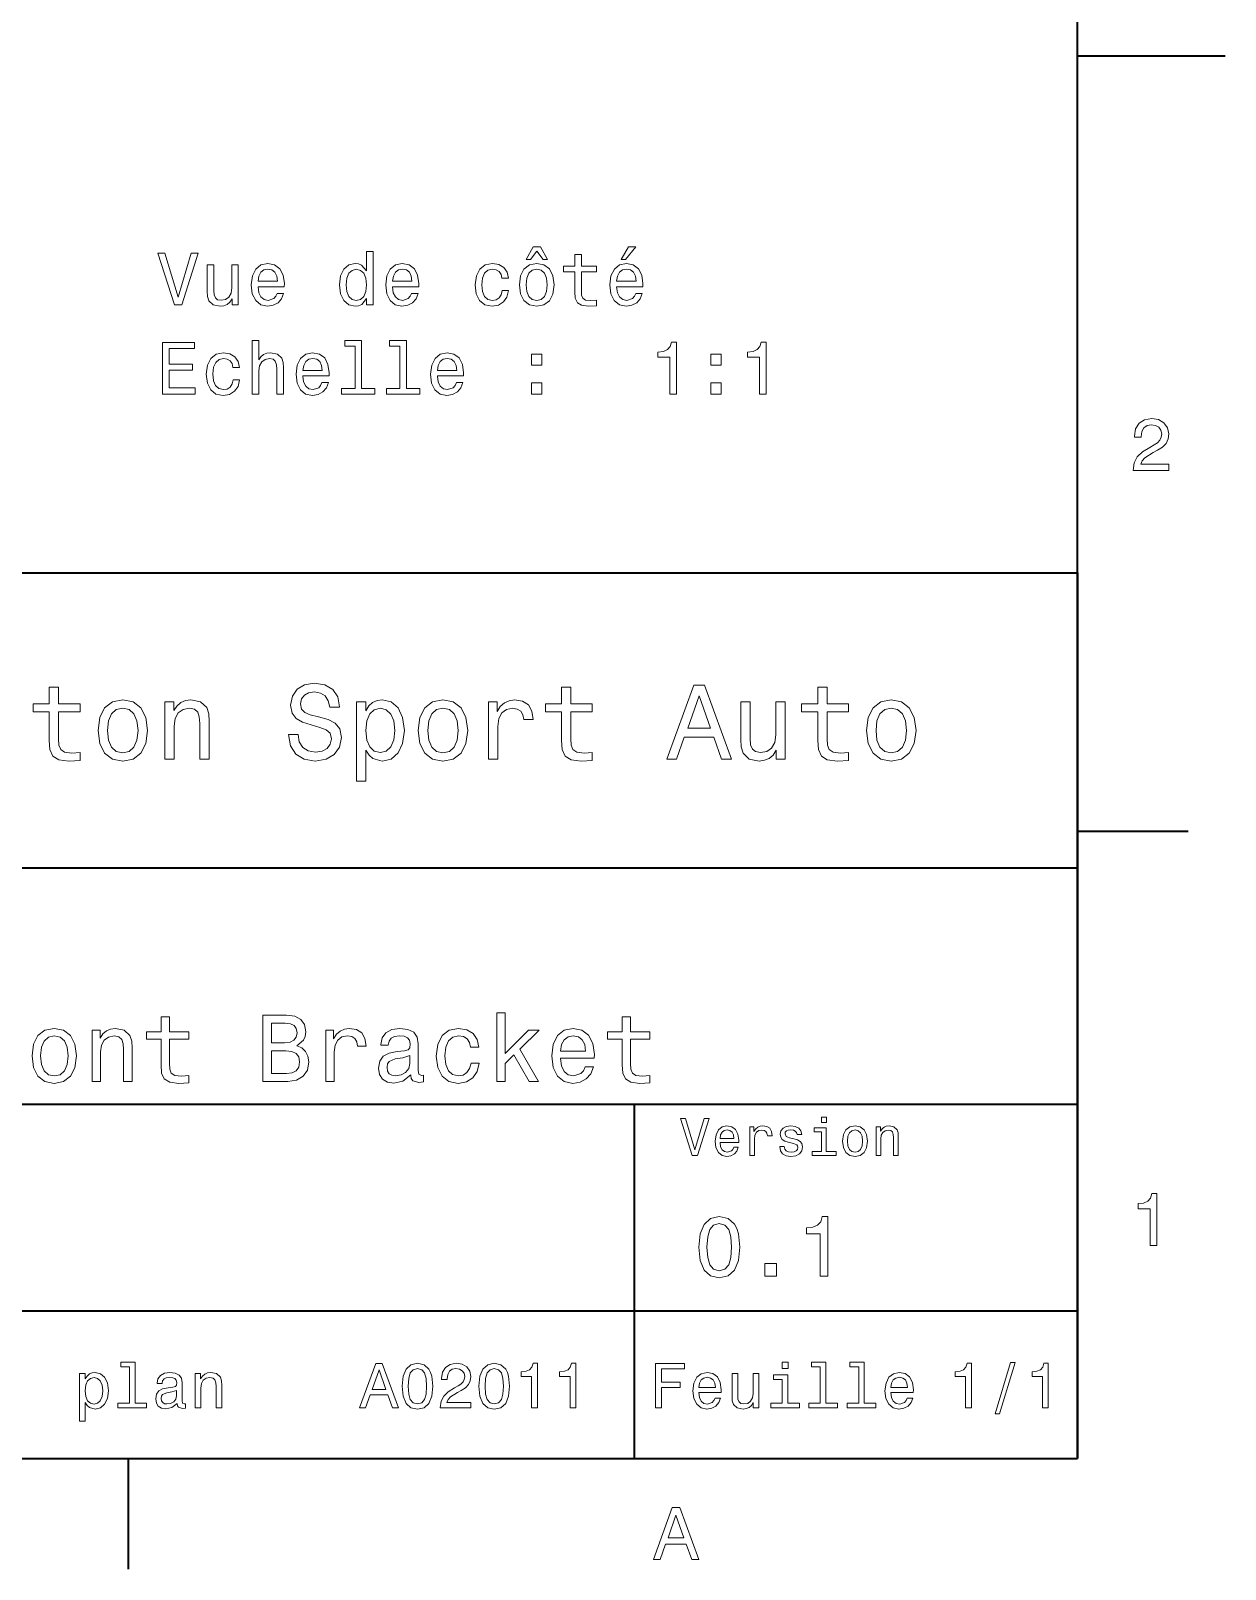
# Model space of a CAD drawing. Extents: x 0 to 297, y 0 to 210.
# Drawn here: x 216.1 to 297, y 2.5 to 106.7 of the extents above; entities that cross this region are included whole.
import ezdxf

# ---------------------------------------------------------------- set-up
doc = ezdxf.new("R2010")
doc.units = 0

msp = doc.modelspace()

# ---------------------------------------------------------------- linework, layer by layer
at = {"color": 7, "lineweight": 35}
for p, q in [((287, 10), (287, 200)), ((97, 70), (287, 70)), ((287, 70), (287, 10)), ((162, 50), (287, 50)), ((162, 34), (287, 34)), ((257, 10), (257, 34)), ((162, 20), (287, 20)), ((10, 10), (287, 10)), ((97, 10), (287, 10))]:
    msp.add_line(p, q, dxfattribs=at)
at = {"color": 7, "lineweight": 35, "ltscale": 0.25}
msp.add_line((287, 105), (297, 105), dxfattribs=at)
at = {"color": 7, "lineweight": 35, "ltscale": 0.1875}
for p, q in [((287, 52.5), (294.5, 52.5)), ((222.699997, 10), (222.699997, 2.5))]:
    msp.add_line(p, q, dxfattribs=at)
at = {"color": 7, "lineweight": 13}
for points in [[(238.840576, 88.564766), (238.840576, 88.146179), (239.284378, 88.146179), (239.284378, 91.76722), (238.845612, 91.76722), (238.845612, 90.440849), (238.507721, 90.824135), (238.300949, 90.914909), (238.063919, 90.950211), (237.635239, 90.84935), (237.302383, 90.566925), (237.085526, 90.113037), (237.009888, 89.502808), (237.085526, 88.892578), (237.302383, 88.43364), (237.635239, 88.146179), (238.063919, 88.050362), (238.300949, 88.085663), (238.512756, 88.176437)], [(249.643158, 91.222549), (249.94072, 91.222549), (250.369385, 91.782349), (250.79303, 91.222549), (251.090576, 91.222549), (250.611465, 92.079895), (250.127319, 92.079895)], [(256.088409, 91.222549), (256.385956, 91.222549), (257.086975, 92.079895), (256.592743, 92.079895)], [(226.95369, 91.651222), (226.076157, 88.670677), (225.173431, 91.651222), (224.694321, 91.651222), (225.824005, 88.146179), (226.328323, 88.146179), (227.432785, 91.651222)], [(230.156128, 90.854393), (229.712326, 90.854393), (229.712326, 89.290993), (229.661896, 88.927879), (229.51564, 88.665634), (229.288696, 88.50425), (228.99115, 88.453819), (228.75412, 88.494164), (228.602814, 88.615196), (228.51709, 88.821968), (228.496918, 89.114479), (228.496918, 90.854393), (228.053101, 90.854393), (228.053101, 89.074135), (228.068237, 88.716064), (228.164063, 88.41851), (228.456573, 88.146179), (228.925583, 88.050362), (229.17775, 88.085663), (229.394608, 88.176437), (229.581207, 88.332779), (229.732498, 88.559723), (229.732498, 88.146179), (230.156128, 88.146179)], [(231.492584, 89.371681), (233.267807, 89.371681), (233.272842, 89.578453), (233.192154, 90.158424), (232.970261, 90.592148), (232.617233, 90.854393), (232.148209, 90.950211), (231.68927, 90.84935), (231.336243, 90.566925), (231.109299, 90.107994), (231.02861, 89.502808), (231.104263, 88.882492), (231.331207, 88.428596), (231.679184, 88.146179), (232.133087, 88.050362), (232.526459, 88.115921), (232.849213, 88.287392), (233.086243, 88.559723), (233.222412, 88.922836), (232.783661, 88.922836), (232.692871, 88.721107), (232.561752, 88.569809), (232.188553, 88.448776), (231.901093, 88.50425), (231.684235, 88.680763), (231.543015, 88.968224), (231.492584, 89.356552)], [(240.600662, 89.371681), (242.37587, 89.371681), (242.38092, 89.578453), (242.300232, 90.158424), (242.078323, 90.592148), (241.725296, 90.854393), (241.256287, 90.950211), (240.797348, 90.84935), (240.444321, 90.566925), (240.217377, 90.107994), (240.136688, 89.502808), (240.212326, 88.882492), (240.43927, 88.428596), (240.787262, 88.146179), (241.24115, 88.050362), (241.634521, 88.115921), (241.957291, 88.287392), (242.194321, 88.559723), (242.33049, 88.922836), (241.891724, 88.922836), (241.800949, 88.721107), (241.66983, 88.569809), (241.296631, 88.448776), (241.009155, 88.50425), (240.792297, 88.680763), (240.651093, 88.968224), (240.600662, 89.356552)], [(248.009155, 89.956696), (248.447922, 89.956696), (248.357147, 90.360153), (248.140289, 90.677879), (247.802383, 90.874565), (247.363632, 90.950211), (246.879486, 90.84935), (246.511322, 90.566925), (246.279327, 90.107994), (246.198639, 89.492722), (246.274292, 88.882492), (246.501236, 88.428596), (246.859314, 88.146179), (247.348495, 88.050362), (247.782211, 88.126007), (248.120117, 88.337822), (248.352097, 88.670677), (248.452972, 89.114479), (248.029327, 89.114479), (247.95369, 88.832062), (247.812469, 88.620239), (247.610748, 88.48912), (247.363632, 88.448776), (247.056, 88.514336), (246.834091, 88.716064), (246.697922, 89.043877), (246.652527, 89.507851), (246.697922, 89.961739), (246.839127, 90.289551), (247.066071, 90.49128), (247.363632, 90.561882), (247.62587, 90.516495), (247.822556, 90.400505), (247.95369, 90.208862)], [(249.18927, 89.497765), (249.269974, 88.882492), (249.501953, 88.428596), (249.870117, 88.146179), (250.364349, 88.050362), (250.853546, 88.146179), (251.221695, 88.423553), (251.45369, 88.877449), (251.539413, 89.497765), (251.45369, 90.113037), (251.221695, 90.571968), (250.853546, 90.84935), (250.364349, 90.950211), (249.870117, 90.84935), (249.501953, 90.566925), (249.269974, 90.113037)], [(252.951523, 90.385376), (252.951523, 89.028748), (252.981781, 88.589981), (253.122986, 88.287392), (253.405411, 88.110878), (253.884521, 88.050362), (254.409012, 88.075577), (254.409012, 88.458862), (254.025726, 88.428596), (253.67775, 88.468948), (253.49115, 88.595024), (253.410461, 88.806839), (253.395325, 89.104393), (253.395325, 90.385376), (254.409012, 90.385376), (254.409012, 90.763611), (253.395325, 90.763611), (253.395325, 91.555405), (252.951523, 91.555405), (252.951523, 90.763611), (252.184952, 90.763611), (252.184952, 90.385376)], [(255.780777, 89.371681), (257.556, 89.371681), (257.561035, 89.578453), (257.480347, 90.158424), (257.258423, 90.592148), (256.905396, 90.854393), (256.436401, 90.950211), (255.977463, 90.84935), (255.624435, 90.566925), (255.397491, 90.107994), (255.316803, 89.502808), (255.392441, 88.882492), (255.619385, 88.428596), (255.967377, 88.146179), (256.421265, 88.050362), (256.814636, 88.115921), (257.13739, 88.287392), (257.37442, 88.559723), (257.51059, 88.922836), (257.071838, 88.922836), (256.981049, 88.721107), (256.849945, 88.569809), (256.476746, 88.448776), (256.18927, 88.50425), (255.972412, 88.680763), (255.831207, 88.968224), (255.780777, 89.356552)], [(231.492584, 89.744881), (231.548065, 90.092865), (231.684235, 90.350067), (231.891006, 90.506409), (232.163345, 90.561882), (232.430634, 90.506409), (232.637405, 90.350067), (232.763489, 90.092865), (232.808868, 89.744881)], [(238.139557, 90.551796), (238.432068, 90.481194), (238.653976, 90.284508), (238.785095, 89.956696), (238.835526, 89.502808), (238.785095, 89.043877), (238.653976, 88.716064), (238.432068, 88.514336), (238.139557, 88.448776), (237.862183, 88.514336), (237.650375, 88.716064), (237.509155, 89.04892), (237.463776, 89.502808), (237.509155, 89.951653), (237.650375, 90.279465), (237.862183, 90.481194)], [(240.600662, 89.744881), (240.656128, 90.092865), (240.792297, 90.350067), (240.999069, 90.506409), (241.271408, 90.561882), (241.538696, 90.506409), (241.745468, 90.350067), (241.871552, 90.092865), (241.916946, 89.744881)], [(249.643158, 89.502808), (249.688553, 89.956696), (249.829773, 90.284508), (250.056717, 90.486237), (250.364349, 90.556839), (250.666946, 90.486237), (250.89389, 90.289551), (251.035095, 89.956696), (251.085526, 89.502808), (251.035095, 89.043877), (250.89389, 88.711021), (250.666946, 88.509293), (250.364349, 88.443733), (250.056717, 88.509293), (249.829773, 88.711021), (249.688553, 89.043877)], [(255.780777, 89.744881), (255.836243, 90.092865), (255.972412, 90.350067), (256.179199, 90.506409), (256.451538, 90.561882), (256.718811, 90.506409), (256.925598, 90.350067), (257.051666, 90.092865), (257.097046, 89.744881)], [(225.01709, 82.09935), (227.236099, 82.09935), (227.236099, 82.52298), (225.481064, 82.52298), (225.481064, 83.708138), (227.044464, 83.708138), (227.044464, 84.126724), (225.481064, 84.126724), (225.481064, 85.17572), (227.195755, 85.17572), (227.195755, 85.59935), (225.01709, 85.59935)], [(231.104263, 82.09935), (231.548065, 82.09935), (231.548065, 83.66275), (231.59346, 84.020821), (231.7397, 84.283066), (231.96666, 84.44445), (232.269241, 84.504967), (232.511322, 84.454536), (232.662613, 84.318367), (232.738266, 84.091423), (232.763489, 83.788834), (232.763489, 82.09935), (233.207291, 82.09935), (233.207291, 83.879608), (233.187119, 84.237679), (233.096329, 84.535233), (232.798782, 84.807564), (232.334808, 84.903381), (232.082642, 84.86808), (231.865784, 84.772263), (231.684235, 84.620964), (231.548065, 84.414192), (231.548065, 85.72039), (231.104263, 85.72039)], [(238.058868, 85.347191), (238.058868, 82.472549), (237.146042, 82.472549), (237.146042, 82.09935), (239.410461, 82.09935), (239.410461, 82.472549), (238.50267, 82.472549), (238.50267, 85.72039), (237.3629, 85.72039), (237.3629, 85.347191)], [(241.094894, 85.347191), (241.094894, 82.472549), (240.182068, 82.472549), (240.182068, 82.09935), (242.446472, 82.09935), (242.446472, 82.472549), (241.538696, 82.472549), (241.538696, 85.72039), (240.398926, 85.72039), (240.398926, 85.347191)], [(259.381653, 82.09935), (259.840576, 82.09935), (259.840576, 85.624565), (259.49762, 85.624565), (259.40686, 85.316933), (259.225281, 85.110153), (258.947906, 84.98912), (258.564636, 84.948776), (258.564636, 84.590706), (259.381653, 84.590706)], [(265.453674, 82.09935), (265.912598, 82.09935), (265.912598, 85.624565), (265.569672, 85.624565), (265.478882, 85.316933), (265.297333, 85.110153), (265.019958, 84.98912), (264.636688, 84.948776), (264.636688, 84.590706), (265.453674, 84.590706)], [(229.793015, 83.909866), (230.231781, 83.909866), (230.141006, 84.313324), (229.924149, 84.63105), (229.586243, 84.827736), (229.147491, 84.903381), (228.663345, 84.802521), (228.295181, 84.520096), (228.063202, 84.061165), (227.982498, 83.445892), (228.058151, 82.835663), (228.285095, 82.381767), (228.643158, 82.09935), (229.132355, 82.003532), (229.566071, 82.079178), (229.903976, 82.290993), (230.135956, 82.623848), (230.236832, 83.06765), (229.813202, 83.06765), (229.737549, 82.785233), (229.596329, 82.57341), (229.394608, 82.442291), (229.147491, 82.401947), (228.839859, 82.467506), (228.61795, 82.669235), (228.481781, 82.997047), (228.436386, 83.461021), (228.481781, 83.914909), (228.622986, 84.242722), (228.849945, 84.44445), (229.147491, 84.515053), (229.409729, 84.469666), (229.606415, 84.353676), (229.737549, 84.162033)], [(234.52861, 83.324852), (236.303833, 83.324852), (236.308868, 83.531624), (236.22818, 84.111595), (236.006271, 84.545319), (235.653259, 84.807564), (235.184235, 84.903381), (234.725296, 84.802521), (234.372269, 84.520096), (234.145325, 84.061165), (234.064636, 83.455978), (234.140289, 82.835663), (234.367233, 82.381767), (234.71521, 82.09935), (235.169098, 82.003532), (235.562469, 82.069092), (235.885239, 82.240562), (236.122269, 82.512894), (236.258438, 82.876007), (235.819672, 82.876007), (235.728897, 82.674278), (235.597778, 82.52298), (235.224579, 82.401947), (234.937119, 82.45742), (234.720261, 82.633934), (234.579041, 82.921394), (234.52861, 83.309723)], [(234.52861, 83.698051), (234.584091, 84.046036), (234.720261, 84.303238), (234.927032, 84.459579), (235.199356, 84.515053), (235.46666, 84.459579), (235.673431, 84.303238), (235.7995, 84.046036), (235.844894, 83.698051)], [(243.636688, 83.324852), (245.411896, 83.324852), (245.416946, 83.531624), (245.336243, 84.111595), (245.114349, 84.545319), (244.761322, 84.807564), (244.292297, 84.903381), (243.833374, 84.802521), (243.480347, 84.520096), (243.253403, 84.061165), (243.172699, 83.455978), (243.248352, 82.835663), (243.475296, 82.381767), (243.823288, 82.09935), (244.277176, 82.003532), (244.670547, 82.069092), (244.993317, 82.240562), (245.230347, 82.512894), (245.366516, 82.876007), (244.92775, 82.876007), (244.836975, 82.674278), (244.705841, 82.52298), (244.332642, 82.401947), (244.045181, 82.45742), (243.828323, 82.633934), (243.687119, 82.921394), (243.636688, 83.309723)], [(243.636688, 83.698051), (243.692154, 84.046036), (243.828323, 84.303238), (244.035095, 84.459579), (244.307434, 84.515053), (244.574722, 84.459579), (244.781494, 84.303238), (244.907578, 84.046036), (244.952972, 83.698051)], [(250.016357, 84.056122), (250.712326, 84.056122), (250.712326, 84.807564), (250.016357, 84.807564)], [(262.160461, 84.056122), (262.856415, 84.056122), (262.856415, 84.807564), (262.160461, 84.807564)], [(250.016357, 82.09935), (250.712326, 82.09935), (250.712326, 82.850792), (250.016357, 82.850792)], [(262.160461, 82.09935), (262.856415, 82.09935), (262.856415, 82.850792), (262.160461, 82.850792)], [(290.76947, 76.916786), (293.175079, 76.916786), (293.175079, 77.350502), (291.273773, 77.350502), (291.3797, 77.587532), (291.561249, 77.784218), (292.121033, 78.142288), (292.418579, 78.293587), (292.751434, 78.510445), (292.988464, 78.762604), (293.124634, 79.060158), (293.175079, 79.398056), (293.089355, 79.821686), (292.852325, 80.154541), (292.489197, 80.366356), (292.020172, 80.442001), (291.536041, 80.35627), (291.167877, 80.119232), (290.930847, 79.740997), (290.850159, 79.241714), (290.850159, 79.171112), (291.309082, 79.171112), (291.309082, 79.211456), (291.354462, 79.554398), (291.490631, 79.806557), (291.707489, 79.967941), (291.994965, 80.023415), (292.287476, 79.972984), (292.504333, 79.846901), (292.645538, 79.650215), (292.695984, 79.403099), (292.660675, 79.171112), (292.56485, 78.974426), (292.403473, 78.802956), (292.181549, 78.651657), (291.884003, 78.490273), (291.389771, 78.177589), (291.041779, 77.844742), (290.835022, 77.441284), (290.76947, 76.931915)], [(217.353027, 60.579971), (217.353027, 58.64193), (217.396255, 58.015129), (217.597992, 57.582851), (218.001434, 57.330688), (218.685883, 57.244236), (219.43515, 57.280258), (219.43515, 57.827808), (218.887604, 57.78458), (218.390488, 57.842216), (218.123917, 58.022331), (218.008652, 58.324928), (217.98703, 58.75), (217.98703, 60.579971), (219.43515, 60.579971), (219.43515, 61.120316), (217.98703, 61.120316), (217.98703, 62.251438), (217.353027, 62.251438), (217.353027, 61.120316), (216.257935, 61.120316), (216.257935, 60.579971)], [(234.20462, 59.030979), (233.548996, 59.030979), (233.693085, 58.267288), (234.053314, 57.70533), (234.608078, 57.366714), (235.357361, 57.244236), (236.099426, 57.359509), (236.654175, 57.67651), (237.007202, 58.17363), (237.136902, 58.82925), (237.028824, 59.420029), (236.726227, 59.801872), (236.236313, 60.054031), (235.580704, 60.241352), (235.018738, 60.378242), (234.651306, 60.536743), (234.442368, 60.767288), (234.377533, 61.127522), (234.442368, 61.451729), (234.629684, 61.696686), (234.917877, 61.862389), (235.314133, 61.920029), (235.71759, 61.84798), (236.034592, 61.653458), (236.24353, 61.32925), (236.344391, 60.889767), (237, 60.889767), (237, 60.904179), (236.884735, 61.581409), (236.546112, 62.085732), (236.01297, 62.402737), (235.292511, 62.510807), (234.644104, 62.402737), (234.139771, 62.100143), (233.815567, 61.631844), (233.700287, 61.026657), (233.793961, 60.486309), (234.067734, 60.118874), (234.5, 59.873917), (235.09079, 59.6866), (235.674362, 59.520893), (236.113831, 59.362389), (236.380402, 59.131844), (236.47406, 58.757202), (236.387619, 58.375359), (236.164276, 58.087173), (235.825653, 57.907059), (235.386169, 57.849422), (234.896255, 57.928673), (234.521622, 58.159222), (234.283875, 58.533859)], [(252.05043, 60.579971), (252.05043, 58.64193), (252.093658, 58.015129), (252.29538, 57.582851), (252.698853, 57.330688), (253.383286, 57.244236), (254.132568, 57.280258), (254.132568, 57.827808), (253.585022, 57.78458), (253.087891, 57.842216), (252.82132, 58.022331), (252.706055, 58.324928), (252.684448, 58.75), (252.684448, 60.579971), (254.132568, 60.579971), (254.132568, 61.120316), (252.684448, 61.120316), (252.684448, 62.251438), (252.05043, 62.251438), (252.05043, 61.120316), (250.955322, 61.120316), (250.955322, 60.579971)], [(259.175781, 57.381123), (259.838623, 57.381123), (260.364563, 58.850864), (262.360229, 58.850864), (262.886169, 57.381123), (263.563416, 57.381123), (261.733429, 62.388329), (260.998566, 62.388329)], [(260.595093, 59.463257), (261.365997, 61.667866), (262.136902, 59.463257)], [(269.399109, 60.579971), (269.399109, 58.64193), (269.442352, 58.015129), (269.644073, 57.582851), (270.047546, 57.330688), (270.731995, 57.244236), (271.481262, 57.280258), (271.481262, 57.827808), (270.933716, 57.78458), (270.436584, 57.842216), (270.170013, 58.022331), (270.054749, 58.324928), (270.033142, 58.75), (270.033142, 60.579971), (271.481262, 60.579971), (271.481262, 61.120316), (270.033142, 61.120316), (270.033142, 62.251438), (269.399109, 62.251438), (269.399109, 61.120316), (268.304016, 61.120316), (268.304016, 60.579971)], [(220.65274, 59.311958), (220.768005, 58.432995), (221.099426, 57.78458), (221.625366, 57.381123), (222.331421, 57.244236), (223.030258, 57.381123), (223.556198, 57.777374), (223.887604, 58.425793), (224.010086, 59.311958), (223.887604, 60.190922), (223.556198, 60.846542), (223.030258, 61.242794), (222.331421, 61.386887), (221.625366, 61.242794), (221.099426, 60.839336), (220.768005, 60.190922)], [(221.301147, 59.319164), (221.365997, 59.967579), (221.567719, 60.435879), (221.891937, 60.72406), (222.331421, 60.824928), (222.763687, 60.72406), (223.087891, 60.443081), (223.289627, 59.967579), (223.361679, 59.319164), (223.289627, 58.663544), (223.087891, 58.188038), (222.763687, 57.899853), (222.331421, 57.806194), (221.891937, 57.899853), (221.567719, 58.188038), (221.365997, 58.663544)], [(225.177246, 57.381123), (225.811249, 57.381123), (225.811249, 59.614552), (225.876083, 60.12608), (226.085022, 60.500717), (226.409225, 60.731266), (226.841507, 60.817722), (227.187317, 60.745674), (227.403458, 60.551151), (227.511536, 60.226944), (227.547546, 59.794666), (227.547546, 57.381123), (228.181564, 57.381123), (228.181564, 59.924351), (228.15274, 60.435879), (228.023056, 60.86095), (227.597992, 61.25), (226.935165, 61.386887), (226.567719, 61.336452), (226.257935, 61.199566), (225.991364, 60.969017), (225.782425, 60.659222), (225.782425, 61.25), (225.177246, 61.25)], [(238.786743, 60.652016), (238.786743, 61.25), (238.15274, 61.25), (238.15274, 55.882565), (238.786743, 55.882565), (238.786743, 57.971901), (239.010101, 57.633286), (239.262253, 57.409943), (239.896271, 57.244236), (240.50145, 57.381123), (240.976959, 57.791786), (241.286743, 58.440201), (241.402023, 59.319164), (241.286743, 60.190922), (240.976959, 60.839336), (240.50145, 61.242794), (239.896271, 61.386887), (239.550446, 61.343658), (239.255051, 61.206772), (239.002899, 60.976223)], [(239.788193, 57.8134), (239.363129, 57.907059), (239.053314, 58.195244), (238.858795, 58.663544), (238.793945, 59.319164), (238.858795, 59.967579), (239.053314, 60.435879), (239.363129, 60.716858), (239.788193, 60.817722), (240.177246, 60.716858), (240.48703, 60.428673), (240.681564, 59.960373), (240.753601, 59.319164), (240.681564, 58.67075), (240.48703, 58.195244), (240.177246, 57.907059)], [(242.338623, 59.311958), (242.453888, 58.432995), (242.785309, 57.78458), (243.311249, 57.381123), (244.017303, 57.244236), (244.716141, 57.381123), (245.242081, 57.777374), (245.573486, 58.425793), (245.695969, 59.311958), (245.573486, 60.190922), (245.242081, 60.846542), (244.716141, 61.242794), (244.017303, 61.386887), (243.311249, 61.242794), (242.785309, 60.839336), (242.453888, 60.190922)], [(242.98703, 59.319164), (243.05188, 59.967579), (243.253601, 60.435879), (243.57782, 60.72406), (244.017303, 60.824928), (244.449585, 60.72406), (244.773773, 60.443081), (244.97551, 59.967579), (245.047546, 59.319164), (244.97551, 58.663544), (244.773773, 58.188038), (244.449585, 57.899853), (244.017303, 57.806194), (243.57782, 57.899853), (243.253601, 58.188038), (243.05188, 58.663544)], [(247.100861, 57.381123), (247.734863, 57.381123), (247.734863, 59.592937), (247.799713, 60.12608), (247.994232, 60.507923), (248.311249, 60.738472), (248.736313, 60.817722), (249.053314, 60.767288), (249.291077, 60.623199), (249.435165, 60.378242), (249.485596, 60.046829), (250.126801, 60.046829), (250.040344, 60.630402), (249.802597, 61.048271), (249.406342, 61.30043), (248.865997, 61.386887), (248.498566, 61.32925), (248.181549, 61.185158), (247.900574, 60.940201), (247.677246, 60.608788), (247.677246, 61.25), (247.100861, 61.25)], [(267.194519, 61.25), (266.560516, 61.25), (266.560516, 59.016571), (266.488464, 58.497837), (266.279541, 58.123196), (265.955322, 57.892651), (265.530243, 57.820602), (265.19165, 57.878242), (264.975494, 58.051151), (264.853027, 58.346542), (264.824219, 58.764408), (264.824219, 61.25), (264.190186, 61.25), (264.190186, 58.706772), (264.211792, 58.195244), (264.348694, 57.770172), (264.766571, 57.381123), (265.436584, 57.244236), (265.796814, 57.294666), (266.106628, 57.424351), (266.373199, 57.647694), (266.589325, 57.971901), (266.589325, 57.381123), (267.194519, 57.381123)], [(272.698853, 59.311958), (272.814117, 58.432995), (273.145508, 57.78458), (273.671448, 57.381123), (274.377502, 57.244236), (275.076355, 57.381123), (275.602295, 57.777374), (275.933716, 58.425793), (276.056183, 59.311958), (275.933716, 60.190922), (275.602295, 60.846542), (275.076355, 61.242794), (274.377502, 61.386887), (273.671448, 61.242794), (273.145508, 60.839336), (272.814117, 60.190922)], [(273.34726, 59.319164), (273.412109, 59.967579), (273.613831, 60.435879), (273.938019, 60.72406), (274.377502, 60.824928), (274.809784, 60.72406), (275.134003, 60.443081), (275.335724, 59.967579), (275.407776, 59.319164), (275.335724, 58.663544), (275.134003, 58.188038), (274.809784, 57.899853), (274.377502, 57.806194), (273.938019, 57.899853), (273.613831, 58.188038), (273.412109, 58.663544)], [(224.922913, 38.409222), (224.922913, 36.664986), (224.961807, 36.100864), (225.143372, 35.711815), (225.506485, 35.484871), (226.122467, 35.407059), (226.796829, 35.43948), (226.796829, 35.932274), (226.304031, 35.893372), (225.856628, 35.945244), (225.616714, 36.107349), (225.51297, 36.379681), (225.493515, 36.762245), (225.493515, 38.409222), (226.796829, 38.409222), (226.796829, 38.895531), (225.493515, 38.895531), (225.493515, 39.913544), (224.922913, 39.913544), (224.922913, 38.895531), (223.937317, 38.895531), (223.937317, 38.409222)], [(234.117432, 37.961815), (234.57132, 38.337894), (234.688034, 38.590778), (234.726944, 38.902016), (234.642639, 39.388329), (234.389771, 39.738472), (233.981262, 39.95245), (233.41066, 40.030258), (231.809082, 40.030258), (231.809082, 35.530258), (233.501434, 35.530258), (234.104462, 35.621037), (234.551865, 35.886887), (234.830688, 36.308357), (234.927948, 36.87896), (234.869598, 37.261528), (234.713974, 37.57925), (234.46109, 37.812679)], [(247.656342, 35.530258), (248.226944, 35.530258), (248.226944, 36.755764), (248.823486, 37.332851), (249.847977, 35.530258), (250.489899, 35.530258), (249.212524, 37.728386), (250.522324, 39.012245), (249.802582, 39.012245), (248.226944, 37.443081), (248.226944, 40.185879), (247.656342, 40.185879)], [(256.150574, 38.409222), (256.150574, 36.664986), (256.189484, 36.100864), (256.371033, 35.711815), (256.734131, 35.484871), (257.350128, 35.407059), (258.024475, 35.43948), (258.024475, 35.932274), (257.531677, 35.893372), (257.08429, 35.945244), (256.84436, 36.107349), (256.740631, 36.379681), (256.721191, 36.762245), (256.721191, 38.409222), (258.024475, 38.409222), (258.024475, 38.895531), (256.721191, 38.895531), (256.721191, 39.913544), (256.150574, 39.913544), (256.150574, 38.895531), (255.164978, 38.895531), (255.164978, 38.409222)], [(216.182281, 37.268009), (216.286026, 36.476944), (216.58429, 35.893372), (217.057632, 35.530258), (217.693085, 35.407059), (218.322052, 35.530258), (218.79538, 35.886887), (219.093658, 36.470459), (219.203888, 37.268009), (219.093658, 38.059078), (218.79538, 38.649136), (218.322052, 39.005764), (217.693085, 39.135445), (217.057632, 39.005764), (216.58429, 38.642651), (216.286026, 38.059078)], [(216.765854, 37.274494), (216.824203, 37.858067), (217.005768, 38.279537), (217.297546, 38.538902), (217.693085, 38.629681), (218.082123, 38.538902), (218.373917, 38.286022), (218.555481, 37.858067), (218.620316, 37.274494), (218.555481, 36.684437), (218.373917, 36.256481), (218.082123, 35.997116), (217.693085, 35.912823), (217.297546, 35.997116), (217.005768, 36.256481), (216.824203, 36.684437)], [(220.254318, 35.530258), (220.824921, 35.530258), (220.824921, 37.540344), (220.883286, 38.000721), (221.07132, 38.337894), (221.363113, 38.545387), (221.752167, 38.623199), (222.0634, 38.558357), (222.257919, 38.383286), (222.355179, 38.091499), (222.387604, 37.70245), (222.387604, 35.530258), (222.958206, 35.530258), (222.958206, 37.819164), (222.932281, 38.279537), (222.815552, 38.662102), (222.432999, 39.012245), (221.836456, 39.135445), (221.505768, 39.090057), (221.226944, 38.966858), (220.98703, 38.759365), (220.798981, 38.480545), (220.798981, 39.012245), (220.254318, 39.012245)], [(233.28746, 38.162823), (232.405609, 38.162823), (232.405609, 39.492073), (233.339325, 39.492073), (233.689484, 39.453171), (233.935883, 39.336452), (234.085007, 39.135445), (234.136887, 38.837173), (234.078522, 38.538902), (233.922913, 38.331409), (233.657059, 38.201729)], [(236.082123, 35.530258), (236.65274, 35.530258), (236.65274, 37.520893), (236.71109, 38.000721), (236.886169, 38.344379), (237.171463, 38.551872), (237.554031, 38.623199), (237.839325, 38.577808), (238.053314, 38.448124), (238.182983, 38.227665), (238.228378, 37.929394), (238.805466, 37.929394), (238.727661, 38.454609), (238.513687, 38.830692), (238.157059, 39.057636), (237.670746, 39.135445), (237.340057, 39.083572), (237.054749, 38.953888), (236.801865, 38.733429), (236.600861, 38.435158), (236.600861, 39.012245), (236.082123, 39.012245)], [(241.840057, 35.98415), (241.840057, 35.964695), (241.872467, 35.744236), (241.969727, 35.588615), (242.378235, 35.465416), (242.695953, 35.517288), (242.695953, 35.958214), (242.559784, 35.938759), (242.378235, 36.023052), (242.34581, 36.282421), (242.34581, 38.085014), (242.268005, 38.545387), (242.041061, 38.869595), (241.645523, 39.064121), (241.087891, 39.135445), (240.543213, 39.057636), (240.141205, 38.837173), (239.888321, 38.493515), (239.804031, 38.039623), (239.804031, 38.000721), (240.316284, 38.000721), (240.361664, 38.273052), (240.504318, 38.467579), (240.737747, 38.584293), (241.068436, 38.629681), (241.386169, 38.59726), (241.613098, 38.5), (241.749268, 38.331409), (241.794662, 38.09798), (241.768723, 37.825645), (241.664978, 37.68948), (241.405609, 37.624638), (240.919312, 37.572765), (240.361664, 37.456051), (239.966125, 37.248558), (239.732697, 36.924351), (239.661377, 36.444523), (239.726227, 36.016571), (239.927231, 35.698845), (240.251434, 35.497837), (240.698837, 35.426514), (241.301865, 35.562679)], [(245.892639, 37.858067), (246.456757, 37.858067), (246.340057, 38.376801), (246.061234, 38.785301), (245.626801, 39.038185), (245.062683, 39.135445), (244.440201, 39.005764), (243.966858, 38.642651), (243.668579, 38.052593), (243.564835, 37.261528), (243.662094, 36.476944), (243.953888, 35.893372), (244.414261, 35.530258), (245.043213, 35.407059), (245.600861, 35.504322), (246.035294, 35.776657), (246.333572, 36.204609), (246.463257, 36.775215), (245.918579, 36.775215), (245.82132, 36.412102), (245.639771, 36.139767), (245.380402, 35.97118), (245.062683, 35.919308), (244.667145, 36.003601), (244.381836, 36.262966), (244.206757, 36.684437), (244.148407, 37.280979), (244.206757, 37.864552), (244.388321, 38.286022), (244.680115, 38.545387), (245.062683, 38.636166), (245.399841, 38.577808), (245.65274, 38.428673), (245.82132, 38.182274)], [(251.981262, 37.105907), (254.263672, 37.105907), (254.270172, 37.371758), (254.166412, 38.117435), (253.881119, 38.675072), (253.427231, 39.012245), (252.824203, 39.135445), (252.234146, 39.005764), (251.780243, 38.642651), (251.488464, 38.052593), (251.38472, 37.274494), (251.481979, 36.476944), (251.773773, 35.893372), (252.221176, 35.530258), (252.804749, 35.407059), (253.310516, 35.491352), (253.725494, 35.711815), (254.030243, 36.061958), (254.205322, 36.528816), (253.641205, 36.528816), (253.52449, 36.269451), (253.355896, 36.074928), (252.876068, 35.919308), (252.50647, 35.990631), (252.227661, 36.217579), (252.046097, 36.587173), (251.981262, 37.086452)], [(251.981262, 37.585735), (252.052582, 38.033138), (252.227661, 38.363831), (252.4935, 38.564842), (252.843658, 38.636166), (253.187317, 38.564842), (253.453156, 38.363831), (253.615265, 38.033138), (253.673615, 37.585735)], [(233.430115, 36.068443), (232.405609, 36.068443), (232.405609, 37.618156), (233.37175, 37.618156), (233.780258, 37.572765), (234.072037, 37.4366), (234.247116, 37.203171), (234.305466, 36.865993), (234.247116, 36.509365), (234.085007, 36.262966), (233.812683, 36.113831)], [(241.775208, 36.749279), (241.697403, 36.412102), (241.489899, 36.152737), (241.178665, 35.98415), (240.796112, 35.925793), (240.549713, 35.958214), (240.374634, 36.061958), (240.264404, 36.243515), (240.231979, 36.496395), (240.257919, 36.723343), (240.361664, 36.885445), (240.776642, 37.067001), (241.301865, 37.14481), (241.775208, 37.30043)], [(261.71109, 33.03458), (261.08429, 30.905619), (260.439484, 33.03458), (260.09726, 33.03458), (260.904175, 30.530979), (261.264404, 30.530979), (262.053314, 33.03458)], [(262.784576, 31.40634), (264.052582, 31.40634), (264.056183, 31.554033), (263.998566, 31.9683), (263.840057, 32.278099), (263.587891, 32.465416), (263.252869, 32.533859), (262.925079, 32.461815), (262.672913, 32.260086), (262.510803, 31.932276), (262.453156, 31.5), (262.507202, 31.056915), (262.669312, 30.732708), (262.917877, 30.530979), (263.242065, 30.462536), (263.523041, 30.509365), (263.753601, 30.631844), (263.922913, 30.826368), (264.020172, 31.085733), (263.706787, 31.085733), (263.641937, 30.941643), (263.548279, 30.833572), (263.281708, 30.747118), (263.076355, 30.786743), (262.921478, 30.912823), (262.820618, 31.118155), (262.784576, 31.395533)], [(264.794678, 30.530979), (265.111664, 30.530979), (265.111664, 31.636887), (265.144104, 31.903458), (265.241364, 32.094379), (265.399841, 32.209652), (265.612396, 32.249279), (265.770905, 32.224064), (265.889771, 32.152016), (265.961823, 32.029537), (265.98703, 31.863832), (266.307648, 31.863832), (266.264404, 32.155621), (266.145538, 32.364552), (265.947418, 32.490635), (265.677246, 32.533859), (265.49353, 32.505043), (265.335022, 32.432995), (265.194519, 32.310516), (265.082855, 32.144814), (265.082855, 32.465416), (264.794678, 32.465416)], [(267.791779, 31.658501), (267.485596, 31.730547), (267.258636, 31.8134), (267.182983, 31.982708), (267.20462, 32.101585), (267.280273, 32.188038), (267.40274, 32.242073), (267.579254, 32.263687), (267.748566, 32.242073), (267.881836, 32.177231), (267.968292, 32.079971), (268.004333, 31.950287), (268.314117, 31.950287), (268.314117, 31.957493), (268.260101, 32.191643), (268.112396, 32.375359), (267.881836, 32.490635), (267.579254, 32.533859), (267.273041, 32.490635), (267.049713, 32.371758), (266.90921, 32.195244), (266.865997, 31.971901), (266.898407, 31.755764), (266.999268, 31.604465), (267.164978, 31.496397), (267.406342, 31.420748), (267.759369, 31.334293), (267.975494, 31.244236), (268.033142, 31.17219), (268.054749, 31.064121), (268.022339, 30.930836), (267.935883, 30.829971), (267.79538, 30.765129), (267.608063, 30.743515), (267.409943, 30.765129), (267.265839, 30.840778), (267.168579, 30.963255), (267.128967, 31.132565), (266.822754, 31.132565), (266.873199, 30.844379), (267.020905, 30.635447), (267.255035, 30.509365), (267.579254, 30.462536), (267.917877, 30.509365), (268.166412, 30.635447), (268.317719, 30.837175), (268.371765, 31.100143), (268.332123, 31.327089), (268.220459, 31.481987), (268.036743, 31.582851)], [(269.981995, 30.79755), (269.981995, 32.400574), (269.167877, 32.400574), (269.167877, 32.130402), (269.664978, 32.130402), (269.664978, 30.79755), (269.016571, 30.79755), (269.016571, 30.530979), (270.637604, 30.530979), (270.637604, 30.79755)], [(269.992798, 33.117435), (269.657776, 33.117435), (269.657776, 32.757202), (269.992798, 32.757202)], [(271.087891, 31.496397), (271.145538, 31.056915), (271.311249, 30.732708), (271.574219, 30.530979), (271.927246, 30.462536), (272.276672, 30.530979), (272.539612, 30.729107), (272.705322, 31.053314), (272.766571, 31.496397), (272.705322, 31.935879), (272.539612, 32.263687), (272.276672, 32.461815), (271.927246, 32.533859), (271.574219, 32.461815), (271.311249, 32.260086), (271.145538, 31.935879)], [(273.350159, 30.530979), (273.667145, 30.530979), (273.667145, 31.647694), (273.699554, 31.903458), (273.804047, 32.090778), (273.966125, 32.206051), (274.182281, 32.249279), (274.355194, 32.213257), (274.463257, 32.115993), (274.517303, 31.95389), (274.535309, 31.737751), (274.535309, 30.530979), (274.852295, 30.530979), (274.852295, 31.802593), (274.837891, 32.058357), (274.773041, 32.270893), (274.560516, 32.465416), (274.229095, 32.533859), (274.04538, 32.508644), (273.890503, 32.440201), (273.757202, 32.324928), (273.65274, 32.170029), (273.65274, 32.465416), (273.350159, 32.465416)], [(262.784576, 31.672911), (262.824219, 31.921469), (262.921478, 32.105186), (263.069153, 32.216858), (263.263702, 32.256485), (263.45462, 32.216858), (263.602295, 32.105186), (263.692352, 31.921469), (263.724792, 31.672911)], [(271.412109, 31.5), (271.444519, 31.824207), (271.54538, 32.058357), (271.707489, 32.20245), (271.927246, 32.25288), (272.143372, 32.20245), (272.305481, 32.061958), (272.406342, 31.824207), (272.442352, 31.5), (272.406342, 31.17219), (272.305481, 30.934437), (272.143372, 30.790344), (271.927246, 30.743515), (271.707489, 30.790344), (271.54538, 30.934437), (271.444519, 31.17219)], [(291.909241, 24.416786), (292.368164, 24.416786), (292.368164, 27.942001), (292.025208, 27.942001), (291.934448, 27.634365), (291.752899, 27.427593), (291.475525, 27.306557), (291.092224, 27.266211), (291.092224, 26.90814), (291.909241, 26.90814)], [(261.345825, 24.314121), (261.432281, 23.409224), (261.703156, 22.763689), (262.135437, 22.371759), (262.734863, 22.244957), (263.328522, 22.371759), (263.760803, 22.763689), (264.02594, 23.409224), (264.118164, 24.314121), (264.02594, 25.213257), (263.916412, 25.570606), (263.760803, 25.864553), (263.328522, 26.256485), (262.734863, 26.38905), (262.135437, 26.256485), (261.703156, 25.858791), (261.432281, 25.213257)], [(269.570618, 22.360231), (270.095093, 22.360231), (270.095093, 26.38905), (269.703156, 26.38905), (269.599426, 26.037464), (269.391937, 25.801153), (269.074921, 25.662825), (268.636902, 25.616714), (268.636902, 25.207493), (269.570618, 25.207493)], [(261.899139, 24.314121), (261.945251, 25.011528), (262.089325, 25.51297), (262.348694, 25.806917), (262.734863, 25.910664), (263.115265, 25.806917), (263.374634, 25.51297), (263.518738, 25.011528), (263.56485, 24.314121), (263.518738, 23.610952), (263.374634, 23.10951), (263.115265, 22.815563), (262.734863, 22.717581), (262.348694, 22.815563), (262.089325, 23.10951), (261.945251, 23.610952)], [(265.806915, 22.360231), (266.602295, 22.360231), (266.602295, 23.219021), (265.806915, 23.219021)], [(219.788193, 15.391211), (219.788193, 15.75), (219.407776, 15.75), (219.407776, 12.529539), (219.788193, 12.529539), (219.788193, 13.783141), (219.922195, 13.579971), (220.073486, 13.445966), (220.453888, 13.346542), (220.817001, 13.428675), (221.10231, 13.675073), (221.288193, 14.064121), (221.357346, 14.591499), (221.288193, 15.114553), (221.10231, 15.503603), (220.817001, 15.745678), (220.453888, 15.832133), (220.246399, 15.806196), (220.069168, 15.724064), (219.917877, 15.585735)], [(222.788193, 16.212536), (222.788193, 13.748559), (222.005768, 13.748559), (222.005768, 13.428675), (223.946686, 13.428675), (223.946686, 13.748559), (223.168594, 13.748559), (223.168594, 16.532421), (222.19165, 16.532421), (222.19165, 16.212536)], [(226.01297, 13.731268), (226.01297, 13.7183), (226.034592, 13.571326), (226.099426, 13.46758), (226.371765, 13.385448), (226.583588, 13.42003), (226.583588, 13.713977), (226.492798, 13.701009), (226.371765, 13.757205), (226.350159, 13.930116), (226.350159, 15.131845), (226.298279, 15.438761), (226.146973, 15.6549), (225.883286, 15.784582), (225.511536, 15.832133), (225.148422, 15.78026), (224.880402, 15.633286), (224.711823, 15.404179), (224.655624, 15.101585), (224.655624, 15.075649), (224.997131, 15.075649), (225.027374, 15.257205), (225.122482, 15.386889), (225.278107, 15.464698), (225.498566, 15.494957), (225.710388, 15.473343), (225.861679, 15.408502), (225.952454, 15.29611), (225.982712, 15.140491), (225.965424, 14.958934), (225.896255, 14.868156), (225.723343, 14.824928), (225.399139, 14.790346), (225.027374, 14.712537), (224.763687, 14.574208), (224.608078, 14.358069), (224.560516, 14.038185), (224.60376, 13.752882), (224.737762, 13.541066), (224.953888, 13.407061), (225.252167, 13.35951), (225.654175, 13.450289)], [(227.236313, 13.428675), (227.616714, 13.428675), (227.616714, 14.768732), (227.655624, 15.075649), (227.780975, 15.300432), (227.97551, 15.438761), (228.234879, 15.490635), (228.442368, 15.447407), (228.572052, 15.330692), (228.636887, 15.136168), (228.658508, 14.876801), (228.658508, 13.428675), (229.03891, 13.428675), (229.03891, 14.954612), (229.021622, 15.261528), (228.943817, 15.516571), (228.688766, 15.75), (228.291077, 15.832133), (228.070618, 15.801874), (227.884735, 15.719741), (227.724792, 15.581412), (227.599426, 15.395534), (227.599426, 15.75), (227.236313, 15.75)], [(238.373199, 13.428675), (238.770889, 13.428675), (239.086456, 14.310519), (240.283859, 14.310519), (240.599426, 13.428675), (241.005768, 13.428675), (239.907776, 16.432999), (239.466858, 16.432999)], [(239.224792, 14.677955), (239.687317, 16.000721), (240.149857, 14.677955)], [(241.247849, 14.894093), (241.312683, 14.215418), (241.515854, 13.731268), (241.840057, 13.43732), (242.289627, 13.342219), (242.734879, 13.43732), (243.059082, 13.731268), (243.257935, 14.215418), (243.327087, 14.894093), (243.257935, 15.568444), (243.175797, 15.836456), (243.059082, 16.056917), (242.734879, 16.350864), (242.289627, 16.450289), (241.840057, 16.350864), (241.515854, 16.052593), (241.312683, 15.568444)], [(241.662827, 14.894093), (241.697403, 15.417148), (241.805481, 15.793228), (242, 16.013689), (242.289627, 16.091499), (242.574936, 16.013689), (242.769455, 15.793228), (242.877518, 15.417148), (242.912109, 14.894093), (242.877518, 14.366715), (242.769455, 13.990634), (242.574936, 13.770173), (242.289627, 13.696686), (242, 13.770173), (241.805481, 13.990634), (241.697403, 14.366715)], [(243.837173, 13.428675), (245.899139, 13.428675), (245.899139, 13.800432), (244.269455, 13.800432), (244.360229, 14.003603), (244.515854, 14.172191), (244.995682, 14.479107), (245.250717, 14.60879), (245.536026, 14.794669), (245.739197, 15.010807), (245.855911, 15.26585), (245.899139, 15.555476), (245.825653, 15.918589), (245.622482, 16.203892), (245.311249, 16.385447), (244.909225, 16.450289), (244.494232, 16.376802), (244.17868, 16.173632), (243.97551, 15.849424), (243.906342, 15.421471), (243.906342, 15.360951), (244.299713, 15.360951), (244.299713, 15.395534), (244.338623, 15.689482), (244.455338, 15.905621), (244.64122, 16.043949), (244.887604, 16.091499), (245.138336, 16.048271), (245.324203, 15.940203), (245.445251, 15.771614), (245.48848, 15.559799), (245.458221, 15.360951), (245.376083, 15.192364), (245.237762, 15.045389), (245.047546, 14.915707), (244.792511, 14.777378), (244.368881, 14.509366), (244.070602, 14.224064), (243.893372, 13.878242), (243.837173, 13.441643)], [(246.452454, 14.894093), (246.517288, 14.215418), (246.720459, 13.731268), (247.044678, 13.43732), (247.494232, 13.342219), (247.939484, 13.43732), (248.263687, 13.731268), (248.46254, 14.215418), (248.531708, 14.894093), (248.46254, 15.568444), (248.380402, 15.836456), (248.263687, 16.056917), (247.939484, 16.350864), (247.494232, 16.450289), (247.044678, 16.350864), (246.720459, 16.052593), (246.517288, 15.568444)], [(246.867432, 14.894093), (246.902023, 15.417148), (247.010086, 15.793228), (247.20462, 16.013689), (247.494232, 16.091499), (247.779541, 16.013689), (247.97406, 15.793228), (248.082138, 15.417148), (248.116714, 14.894093), (248.082138, 14.366715), (247.97406, 13.990634), (247.779541, 13.770173), (247.494232, 13.696686), (247.20462, 13.770173), (247.010086, 13.990634), (246.902023, 14.366715)], [(250.018738, 13.428675), (250.412109, 13.428675), (250.412109, 16.450289), (250.118164, 16.450289), (250.040344, 16.1866), (249.884735, 16.009367), (249.646973, 15.905621), (249.318451, 15.871038), (249.318451, 15.564121), (250.018738, 15.564121)], [(252.621033, 13.428675), (253.014404, 13.428675), (253.014404, 16.450289), (252.720459, 16.450289), (252.642654, 16.1866), (252.48703, 16.009367), (252.249283, 15.905621), (251.920746, 15.871038), (251.920746, 15.564121), (252.621033, 15.564121)], [(258.414978, 13.428675), (258.817017, 13.428675), (258.817017, 14.807637), (260.079254, 14.807637), (260.079254, 15.166427), (258.817017, 15.166427), (258.817017, 16.065563), (260.368866, 16.065563), (260.368866, 16.428675), (258.414978, 16.428675)], [(261.341492, 14.479107), (262.863098, 14.479107), (262.867432, 14.656341), (262.798279, 15.153459), (262.608063, 15.525217), (262.305481, 15.75), (261.903473, 15.832133), (261.510101, 15.745678), (261.207489, 15.503603), (261.01297, 15.110231), (260.943817, 14.591499), (261.008636, 14.059798), (261.203156, 13.67075), (261.501434, 13.428675), (261.890503, 13.346542), (262.227661, 13.402739), (262.504333, 13.549712), (262.707489, 13.783141), (262.824219, 14.09438), (262.44812, 14.09438), (262.370331, 13.92147), (262.257935, 13.791787), (261.938049, 13.688041), (261.69165, 13.735591), (261.505768, 13.886888), (261.384735, 14.133286), (261.341492, 14.466139)], [(265.400574, 15.75), (265.020172, 15.75), (265.020172, 14.409943), (264.976959, 14.098703), (264.851593, 13.873919), (264.657074, 13.735591), (264.402008, 13.692364), (264.198853, 13.726946), (264.069153, 13.830692), (263.995667, 14.007925), (263.978394, 14.258646), (263.978394, 15.75), (263.597992, 15.75), (263.597992, 14.224064), (263.610962, 13.917148), (263.693085, 13.662104), (263.943817, 13.428675), (264.345825, 13.346542), (264.561951, 13.376801), (264.747833, 13.454611), (264.907776, 13.588617), (265.037476, 13.783141), (265.037476, 13.428675), (265.400574, 13.428675)], [(267.376068, 13.748559), (267.376068, 15.672191), (266.399139, 15.672191), (266.399139, 15.347983), (266.995667, 15.347983), (266.995667, 13.748559), (266.21759, 13.748559), (266.21759, 13.428675), (268.162811, 13.428675), (268.162811, 13.748559)], [(267.389038, 16.532421), (266.98703, 16.532421), (266.98703, 16.100145), (267.389038, 16.100145)], [(269.572052, 16.212536), (269.572052, 13.748559), (268.789612, 13.748559), (268.789612, 13.428675), (270.73056, 13.428675), (270.73056, 13.748559), (269.952454, 13.748559), (269.952454, 16.532421), (268.975494, 16.532421), (268.975494, 16.212536)], [(272.174347, 16.212536), (272.174347, 13.748559), (271.391937, 13.748559), (271.391937, 13.428675), (273.332855, 13.428675), (273.332855, 13.748559), (272.554749, 13.748559), (272.554749, 16.532421), (271.57782, 16.532421), (271.57782, 16.212536)], [(274.353027, 14.479107), (275.874634, 14.479107), (275.878967, 14.656341), (275.809814, 15.153459), (275.619598, 15.525217), (275.317017, 15.75), (274.914978, 15.832133), (274.521606, 15.745678), (274.219025, 15.503603), (274.024506, 15.110231), (273.955322, 14.591499), (274.020172, 14.059798), (274.214691, 13.67075), (274.51297, 13.428675), (274.902008, 13.346542), (275.239197, 13.402739), (275.515839, 13.549712), (275.719025, 13.783141), (275.835724, 14.09438), (275.459656, 14.09438), (275.381836, 13.92147), (275.26944, 13.791787), (274.949554, 13.688041), (274.703186, 13.735591), (274.517303, 13.886888), (274.39624, 14.133286), (274.353027, 14.466139)], [(279.416443, 13.428675), (279.809814, 13.428675), (279.809814, 16.450289), (279.515839, 16.450289), (279.438049, 16.1866), (279.28241, 16.009367), (279.044678, 15.905621), (278.716125, 15.871038), (278.716125, 15.564121), (279.416443, 15.564121)], [(281.42218, 13.026657), (281.720459, 13.026657), (282.766571, 16.510807), (282.463989, 16.510807)], [(284.621033, 13.428675), (285.014404, 13.428675), (285.014404, 16.450289), (284.720459, 16.450289), (284.642639, 16.1866), (284.48703, 16.009367), (284.249268, 15.905621), (283.920746, 15.871038), (283.920746, 15.564121), (284.621033, 15.564121)], [(220.389053, 13.688041), (220.134003, 13.744237), (219.948135, 13.917148), (219.831421, 14.198127), (219.792511, 14.591499), (219.831421, 14.980548), (219.948135, 15.261528), (220.134003, 15.430116), (220.389053, 15.490635), (220.622482, 15.430116), (220.808365, 15.257205), (220.925079, 14.976225), (220.968307, 14.591499), (220.925079, 14.20245), (220.808365, 13.917148), (220.622482, 13.744237)], [(225.969742, 14.241355), (225.917877, 14.016571), (225.779541, 13.84366), (225.572052, 13.731268), (225.317017, 13.692364), (225.15274, 13.713977), (225.036026, 13.783141), (224.96254, 13.904179), (224.940933, 14.072767), (224.958221, 14.224064), (225.027374, 14.332133), (225.304047, 14.453171), (225.654175, 14.505044), (225.969742, 14.60879)], [(261.341492, 14.798992), (261.389038, 15.097262), (261.505768, 15.317724), (261.682983, 15.45173), (261.916412, 15.49928), (262.145538, 15.45173), (262.322754, 15.317724), (262.430847, 15.097262), (262.469727, 14.798992)], [(274.353027, 14.798992), (274.400574, 15.097262), (274.517303, 15.317724), (274.694519, 15.45173), (274.927948, 15.49928), (275.157074, 15.45173), (275.33429, 15.317724), (275.442352, 15.097262), (275.481262, 14.798992)], [(258.266846, 3.166787), (258.730835, 3.166787), (259.098999, 4.195605), (260.495972, 4.195605), (260.864105, 3.166787), (261.338165, 3.166787), (260.05719, 6.67183), (259.542786, 6.67183)], [(259.260376, 4.624279), (259.799988, 6.167507), (260.33963, 4.624279)]]:
    msp.add_lwpolyline(points, close=True, dxfattribs=at)

doc.saveas('drawing.dxf')
